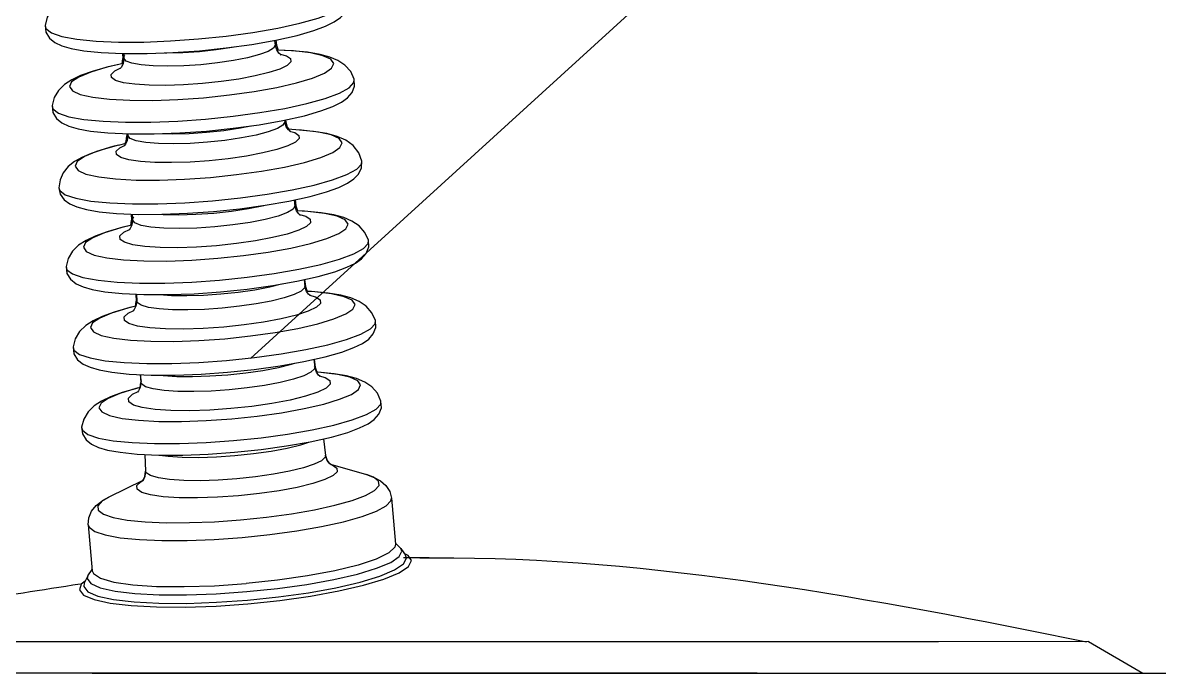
# Model space of a CAD drawing. Extents: x 4438 to 384502, y -178203 to -21188.
# Drawn here: x 378848.1 to 379092.4, y -175974.4 to -175834.4 of the extents above; entities that cross this region are included whole.
import ezdxf

# ---------------------------------------------------------------- set-up
doc = ezdxf.new("R2010")
doc.units = 0
doc.header["$LTSCALE"] = 8
doc.header["$MEASUREMENT"] = 0
doc.layers.get('0').update_dxf_attribs({"linetype": 'CONTINUOUS'})
doc.layers.add('PL', color=5, linetype='CONTINUOUS')

msp = doc.modelspace()

# ---------------------------------------------------------------- linework, layer by layer
at = {"color": 1}
msp.add_line((379026.448, -175788.69), (378897.066, -175906.681), dxfattribs=at)
at = {"layer": 'PL', "ltscale": 0.5}
for p, q in [((378902.248, -175838.227), (378902.371, -175839.231)), ((378902.646, -175839.242), (378902.324, -175838.845)), ((378902.519, -175838.178), (378902.646, -175839.242)), ((378902.646, -175839.242), (378902.997, -175840.318)), ((378869.44, -175843.247), (378869.578, -175842.135)), ((378869.519, -175841.064), (378869.578, -175842.135)), ((378869.939, -175841.484), (378869.578, -175842.135)), ((378869.794, -175841.068), (378869.847, -175842.076)), ((378906.332, -175840.494), (378902.706, -175840.303)), ((378905.866, -175840.445), (378902.707, -175840.305)), ((378867.883, -175844.783), (378869.161, -175844.158)), ((378899.084, -175853.777), (378904.411, -175852.85)), ((378865.364, -175855.643), (378870.203, -175855.843)), ((378904.624, -175855.781), (378904.315, -175855.4)), ((378904.353, -175855.391), (378904.398, -175855.759)), ((378904.572, -175855.342), (378904.624, -175855.781)), ((378866.395, -175858.135), (378871.099, -175858.352)), ((378870.477, -175858.323), (378870.502, -175858.767)), ((378870.741, -175858.335), (378870.502, -175858.767)), ((378870.701, -175858.334), (378870.72, -175858.706)), ((378906.769, -175857.437), (378905.095, -175857.331)), ((378905.458, -175857.728), (378906.553, -175858.043)), ((378868.677, -175860.77), (378870.306, -175860.375)), ((378868.995, -175861.329), (378869.964, -175860.855)), ((378866.85, -175873.195), (378871.7, -175873.396)), ((378906.457, -175872.548), (378906.611, -175873.802)), ((378906.781, -175873.807), (378906.582, -175873.561)), ((378906.626, -175872.511), (378906.781, -175873.807)), ((378906.781, -175873.807), (378907.146, -175874.906)), ((378871.436, -175875.589), (378871.508, -175876.893)), ((378871.893, -175876.198), (378871.508, -175876.893)), ((378871.608, -175875.596), (378871.674, -175876.858)), ((378908.674, -175874.969), (378906.963, -175874.898)), ((378909.381, -175875.032), (378906.968, -175874.905)), ((378869.791, -175879.492), (378871.014, -175878.894)), ((378908.561, -175889.697), (378908.738, -175891.139)), ((378908.679, -175889.671), (378908.854, -175891.139)), ((378908.854, -175891.139), (378908.717, -175890.969)), ((378908.854, -175891.139), (378909.213, -175892.214)), ((378872.394, -175892.845), (378872.476, -175894.322)), ((378872.515, -175892.85), (378872.591, -175894.301)), ((378910.893, -175892.317), (378909.081, -175892.222)), ((378872.33, -175895.442), (378872.476, -175894.322)), ((378872.582, -175894.131), (378872.476, -175894.322)), ((378870.734, -175896.901), (378871.947, -175896.308)), ((378910.664, -175906.85), (378910.871, -175908.53)), ((378910.732, -175906.835), (378910.934, -175908.527)), ((378873.352, -175910.105), (378873.447, -175911.806)), ((378873.421, -175910.108), (378873.51, -175911.799)), ((378910.934, -175908.527), (378910.844, -175908.311)), ((378910.934, -175908.527), (378911.29, -175909.59)), ((378912.187, -175909.66), (378911.213, -175909.609)), ((378873.359, -175912.921), (378872.409, -175913.14)), ((378873.361, -175912.904), (378872.823, -175913.024)), ((378873.301, -175912.917), (378873.447, -175911.806)), ((378873.521, -175911.479), (378873.447, -175911.806)), ((378871.68, -175914.364), (378872.884, -175913.776)), ((378912.76, -175923.935), (378913.199, -175927.514)), ((378912.777, -175923.931), (378913.205, -175927.507)), ((378874.307, -175927.297), (378874.507, -175930.893)), ((378874.325, -175927.298), (378874.514, -175930.898)), ((378913.205, -175927.507), (378913.195, -175927.483)), ((378913.998, -175929.203), (378914.18, -175929.366)), ((378914.241, -175929.408), (378921.981, -175931.642)), ((378914.302, -175929.456), (378914.606, -175929.561)), ((378873.81, -175932.948), (378874.022, -175932.698)), ((378874.026, -175932.698), (378873.876, -175932.89)), ((378874.022, -175932.698), (378874.362, -175932.005)), ((378874.362, -175932.005), (378874.507, -175930.893)), ((378874.512, -175930.868), (378874.507, -175930.893)), ((378873.886, -175932.91), (378866.582, -175936.489)), ((378927.347, -175936.725), (378928.213, -175946.629)), ((378862.18, -175942.426), (378863.047, -175952.33)), ((378928.191, -175946.373), (378929.344, -175947.5)), ((378929.344, -175947.5), (378930.376, -175948.947)), ((378930.976, -175949.005), (378930.107, -175948.57)), ((378862.084, -175953.384), (378863.024, -175952.074)), ((378862.084, -175953.384), (378861.319, -175954.988))]:
    msp.add_line(p, q, dxfattribs=at)
at = {"layer": 'PL', "color": 7, "ltscale": 0.5}
for p, q in [((379077.159, -175967.562), (378829.594, -175967.58)), ((378829.605, -175967.565), (379044.865, -175967.58)), ((379077.159, -175967.562), (379088.842, -175974.333)), ((379005.939, -175974.369), (378824.446, -175974.369)), ((379005.939, -175974.369), (378853.332, -175974.369)), ((378862.99, -175974.369), (379095.957, -175974.369))]:
    msp.add_line(p, q, dxfattribs=at)
at = {"layer": 'PL', "ltscale": 0.5}
for points in [[(378868.733, -175825.755), (378865.058, -175826.572), (378861.676, -175827.529), (378859.125, -175828.453), (378857.159, -175829.387), (378855.575, -175830.424), (378854.273, -175831.696), (378853.328, -175833.265), (378852.881, -175835.029)], [(378886.091, -175840.453), (378891.82, -175839.858), (378897.345, -175839.094), (378902.493, -175838.184), (378907.087, -175837.152), (378910.641, -175836.133), (378913.21, -175835.182), (378915.058, -175834.272), (378916.407, -175833.328), (378917.392, -175832.205), (378917.931, -175830.817), (378917.855, -175829.345)], [(378897.579, -175836.526), (378902.908, -175835.598), (378907.64, -175834.56), (378911.615, -175833.448), (378914.696, -175832.298), (378916.779, -175831.151), (378917.793, -175830.044), (378917.855, -175829.345)], [(378852.881, -175835.029), (378853.062, -175836.491), (378853.84, -175837.772), (378855.013, -175838.708), (378856.515, -175839.404), (378858.506, -175839.98), (378861.22, -175840.47), (378864.922, -175840.854), (378869.621, -175841.068), (378874.828, -175841.068), (378880.376, -175840.86), (378886.091, -175840.453)], [(378852.881, -175835.029), (378853.064, -175835.707), (378854.255, -175836.621), (378856.505, -175837.389), (378859.739, -175837.986), (378863.846, -175838.392), (378868.687, -175838.592)], [(378885.871, -175837.929), (378891.835, -175837.311), (378897.579, -175836.526)], [(378868.687, -175838.592), (378874.096, -175838.58), (378879.89, -175838.356), (378885.871, -175837.929)], [(378886.104, -175840.594), (378889.694, -175840.21), (378893.093, -175839.706), (378893.508, -175839.624)], [(378902.371, -175839.231), (378902.02, -175839.903), (378900.868, -175840.596), (378898.977, -175841.294), (378896.44, -175841.96), (378893.386, -175842.562), (378889.967, -175843.069), (378886.354, -175843.455)], [(378903.446, -175841.245), (378903.598, -175841.303), (378903.528, -175841.258), (378903.172, -175840.957), (378902.701, -175840.297), (378902.371, -175839.231)], [(378869.847, -175842.076), (378869.673, -175843.285), (378869.273, -175844.033), (378869.045, -175844.287)], [(378886.354, -175843.455), (378882.729, -175843.702), (378879.274, -175843.797), (378876.161, -175843.734), (378873.548, -175843.519), (378871.564, -175843.16), (378870.31, -175842.677), (378869.847, -175842.076)], [(378878.643, -175840.925), (378879.067, -175840.933), (378882.501, -175840.839), (378886.104, -175840.594)], [(378903.418, -175841.165), (378904.775, -175841.555), (378905.678, -175842.161), (378905.739, -175842.855), (378904.955, -175843.608), (378903.361, -175844.387), (378901.027, -175845.157), (378898.054, -175845.886), (378894.573, -175846.54), (378890.735, -175847.092), (378886.709, -175847.517)], [(378886.975, -175850.554), (378892.508, -175849.976), (378897.812, -175849.233), (378902.683, -175848.354), (378906.934, -175847.373), (378910.402, -175846.327), (378912.953, -175845.256), (378914.49, -175844.202), (378914.952, -175843.205), (378914.324, -175842.304), (378912.628, -175841.533), (378909.929, -175840.922), (378906.332, -175840.494)], [(378919.348, -175846.586), (378918.586, -175844.945), (378917.359, -175843.568), (378915.844, -175842.556), (378914.097, -175841.822), (378911.997, -175841.253), (378909.333, -175840.794), (378905.866, -175840.445)], [(378869.687, -175843.191), (378866.272, -175843.967), (378863.014, -175844.905), (378860.544, -175845.811), (378858.63, -175846.73), (378857.079, -175847.75), (378855.8, -175848.999), (378854.864, -175850.534), (378854.405, -175852.268)], [(378869.686, -175843.195), (378866.165, -175844.008), (378862.697, -175845.054), (378860.146, -175846.125), (378858.609, -175847.178), (378858.147, -175848.175), (378858.776, -175849.076), (378860.472, -175849.847), (378863.17, -175850.459), (378866.767, -175850.887), (378871.124, -175851.115), (378876.074, -175851.135), (378881.426, -175850.946), (378886.975, -175850.554)], [(378886.709, -175847.517), (378882.671, -175847.798), (378878.796, -175847.92), (378875.254, -175847.88), (378872.2, -175847.679), (378869.767, -175847.326), (378868.062, -175846.836), (378867.16, -175846.23), (378867.099, -175845.536), (378867.883, -175844.783)], [(378904.039, -175855.462), (378908.638, -175854.427), (378912.188, -175853.405), (378914.752, -175852.453), (378916.594, -175851.54), (378917.939, -175850.591), (378918.918, -175849.459), (378919.444, -175848.061), (378919.348, -175846.586)], [(378904.411, -175852.85), (378909.141, -175851.813), (378913.114, -175850.7), (378916.194, -175849.551), (378918.276, -175848.404), (378919.29, -175847.298), (378919.348, -175846.586)], [(378854.405, -175852.268), (378854.566, -175853.735), (378855.332, -175855.028), (378856.501, -175855.975), (378858, -175856.677), (378859.986, -175857.256), (378862.696, -175857.748), (378866.395, -175858.135)], [(378854.405, -175852.268), (378854.586, -175852.959), (378855.776, -175853.872), (378858.026, -175854.64), (378861.258, -175855.237), (378865.364, -175855.643)], [(378887.38, -175855.18), (378893.342, -175854.563), (378899.084, -175853.777)], [(378870.203, -175855.843), (378875.61, -175855.831), (378881.401, -175855.607), (378887.38, -175855.18)], [(378887.604, -175857.737), (378893.345, -175857.14), (378898.883, -175856.375), (378904.039, -175855.462)], [(378887.625, -175857.982), (378891.349, -175857.584), (378894.874, -175857.062), (378897.133, -175856.617)], [(378904.398, -175855.759), (378904.034, -175856.455), (378902.842, -175857.174), (378900.884, -175857.896), (378898.257, -175858.586), (378895.095, -175859.209), (378891.554, -175859.734), (378887.813, -175860.134)], [(378905.452, -175857.749), (378905.579, -175857.797), (378905.56, -175857.78), (378905.221, -175857.502), (378904.742, -175856.849), (378904.398, -175855.759)], [(378904.624, -175855.781), (378904.969, -175856.879), (378905.312, -175857.345)], [(378870.72, -175858.706), (378870.57, -175859.842), (378870.206, -175860.575), (378869.924, -175860.902), (378869.876, -175860.942)], [(378870.097, -175860.425), (378870.355, -175859.904), (378870.502, -175858.767)], [(378887.813, -175860.134), (378884.06, -175860.389), (378880.482, -175860.487), (378877.259, -175860.423), (378874.553, -175860.2), (378872.499, -175859.828), (378871.2, -175859.328), (378870.72, -175858.706)], [(378871.099, -175858.352), (378876.315, -175858.353), (378881.875, -175858.145), (378887.604, -175857.737)], [(378878.034, -175858.289), (378880.326, -175858.334), (378883.888, -175858.237), (378887.625, -175857.982)], [(378906.553, -175858.043), (378907.472, -175858.659), (378907.534, -175859.366), (378906.736, -175860.133), (378905.114, -175860.926), (378902.737, -175861.71), (378899.711, -175862.451), (378896.167, -175863.118), (378892.26, -175863.68), (378888.161, -175864.113)], [(378888.475, -175867.698), (378894.066, -175867.113), (378899.427, -175866.362), (378904.35, -175865.474), (378908.646, -175864.482), (378912.151, -175863.425), (378914.729, -175862.343), (378916.282, -175861.278), (378916.75, -175860.27), (378916.114, -175859.359), (378914.4, -175858.58), (378911.673, -175857.962), (378908.038, -175857.53), (378906.769, -175857.437)], [(378920.979, -175864.22), (378920.332, -175862.399), (378919.131, -175860.854), (378917.556, -175859.708), (378915.716, -175858.898), (378913.48, -175858.283), (378910.597, -175857.796), (378906.769, -175857.437)], [(378868.677, -175860.77), (378865.358, -175861.668), (378862.807, -175862.534), (378860.823, -175863.393), (378859.224, -175864.307), (378857.892, -175865.374), (378856.815, -175866.693), (378856.11, -175868.238), (378855.86, -175869.917)], [(378868.677, -175860.77), (378867.444, -175861.081), (378863.939, -175862.139), (378861.361, -175863.221), (378859.808, -175864.286), (378859.34, -175865.293), (378859.976, -175866.204), (378861.69, -175866.983), (378864.417, -175867.601), (378868.052, -175868.034), (378872.455, -175868.264), (378877.458, -175868.284), (378882.867, -175868.093), (378888.475, -175867.698)], [(378888.161, -175864.113), (378884.05, -175864.398), (378880.105, -175864.523), (378876.499, -175864.482), (378873.39, -175864.277), (378870.913, -175863.918), (378869.178, -175863.419), (378868.259, -175862.802), (378868.197, -175862.095), (378868.995, -175861.329)], [(378889.116, -175875.029), (378894.754, -175874.445), (378900.198, -175873.698), (378905.281, -175872.808), (378909.844, -175871.798), (378913.418, -175870.793), (378916.02, -175869.854), (378917.903, -175868.96), (378919.282, -175868.047), (378920.303, -175866.987), (378920.927, -175865.669), (378920.979, -175864.22)], [(378905.985, -175870.396), (378910.726, -175869.357), (378914.708, -175868.242), (378917.795, -175867.09), (378919.881, -175865.941), (378920.897, -175864.832), (378920.979, -175864.22)], [(378855.86, -175869.917), (378856.165, -175871.336), (378857.017, -175872.534), (378858.217, -175873.403), (378859.748, -175874.063), (378861.777, -175874.617), (378864.531, -175875.088), (378868.262, -175875.455), (378872.919, -175875.651), (378878.05, -175875.641), (378883.504, -175875.43), (378889.116, -175875.029)], [(378855.86, -175869.917), (378856.048, -175870.506), (378857.241, -175871.421), (378859.495, -175872.191), (378862.735, -175872.789), (378866.85, -175873.195)], [(378888.915, -175872.731), (378894.891, -175872.113), (378900.646, -175871.326), (378905.985, -175870.396)], [(378871.7, -175873.396), (378877.119, -175873.384), (378882.924, -175873.16), (378888.915, -175872.731)], [(378889.146, -175875.371), (378893.004, -175874.958), (378896.655, -175874.417), (378899.917, -175873.775), (378900.233, -175873.692)], [(378906.611, -175873.802), (378906.233, -175874.523), (378904.997, -175875.269), (378902.965, -175876.018), (378900.241, -175876.734), (378896.96, -175877.38), (378893.287, -175877.924), (378889.406, -175878.339)], [(378907.569, -175875.74), (378907.761, -175875.811), (378907.753, -175875.8), (378907.422, -175875.526), (378906.951, -175874.883), (378906.611, -175873.802)], [(378877.92, -175875.641), (378878.262, -175875.669), (378881.586, -175875.736), (378885.275, -175875.634), (378889.146, -175875.371)], [(378907.585, -175875.683), (378908.923, -175876.068), (378909.881, -175876.71), (378909.945, -175877.447), (378909.114, -175878.246), (378907.423, -175879.072), (378904.947, -175879.889), (378901.794, -175880.661), (378898.102, -175881.355), (378894.031, -175881.941), (378889.761, -175882.392)], [(378889.998, -175885.106), (378895.538, -175884.527), (378900.849, -175883.783), (378905.727, -175882.903), (378909.984, -175881.92), (378913.456, -175880.873), (378916.011, -175879.8), (378917.549, -175878.745), (378918.013, -175877.747), (378917.383, -175876.845), (378915.685, -175876.073), (378912.983, -175875.46), (378909.381, -175875.032)], [(378922.392, -175881.202), (378921.638, -175879.53), (378920.405, -175878.128), (378918.871, -175877.098), (378917.098, -175876.354), (378914.96, -175875.779), (378912.235, -175875.317), (378908.674, -175874.969)], [(378871.519, -175878.001), (378869.595, -175878.428), (378866.213, -175879.386), (378863.662, -175880.31), (378861.696, -175881.244), (378860.112, -175882.281), (378858.81, -175883.552), (378857.865, -175885.122), (378857.418, -175886.886)], [(378871.516, -175878.007), (378869.16, -175878.551), (378865.688, -175879.598), (378863.133, -175880.67), (378861.594, -175881.726), (378861.131, -175882.724), (378861.761, -175883.626), (378863.459, -175884.398), (378866.161, -175885.01), (378869.763, -175885.439), (378874.126, -175885.668), (378879.082, -175885.688), (378884.442, -175885.498), (378889.998, -175885.106)], [(378871.674, -175876.858), (378871.524, -175877.991), (378871.162, -175878.717), (378870.937, -175878.986)], [(378871.355, -175878.037), (378871.362, -175878.022), (378871.508, -175876.893)], [(378889.406, -175878.339), (378885.512, -175878.604), (378881.801, -175878.706), (378878.457, -175878.64), (378875.65, -175878.408), (378873.519, -175878.023), (378872.172, -175877.503), (378871.674, -175876.858)], [(378889.761, -175882.392), (378885.477, -175882.689), (378881.366, -175882.819), (378877.609, -175882.777), (378874.37, -175882.564), (378871.79, -175882.189), (378869.981, -175881.669), (378869.024, -175881.027), (378868.959, -175880.29), (378869.791, -175879.492)], [(378890.628, -175892.309), (378896.357, -175891.714), (378901.882, -175890.951), (378907.029, -175890.041), (378911.624, -175889.009), (378915.178, -175887.99), (378917.747, -175887.039), (378919.595, -175886.129), (378920.944, -175885.184), (378921.929, -175884.062), (378922.468, -175882.674), (378922.392, -175881.202)], [(378907.445, -175887.455), (378912.177, -175886.417), (378916.152, -175885.304), (378919.233, -175884.155), (378921.316, -175883.007), (378922.33, -175881.901), (378922.392, -175881.202)], [(378857.418, -175886.886), (378857.599, -175888.348), (378858.377, -175889.629), (378859.55, -175890.565), (378861.052, -175891.261), (378863.043, -175891.836), (378865.757, -175892.326), (378869.459, -175892.711), (378874.158, -175892.925), (378879.365, -175892.925), (378884.913, -175892.716), (378890.628, -175892.309)], [(378857.418, -175886.886), (378857.601, -175887.564), (378858.792, -175888.477), (378861.042, -175889.246), (378864.276, -175889.843), (378868.383, -175890.248)], [(378890.407, -175889.785), (378896.372, -175889.168), (378902.116, -175888.382), (378907.445, -175887.455)], [(378868.383, -175890.248), (378873.224, -175890.449), (378878.633, -175890.437), (378884.427, -175890.213), (378890.407, -175889.785)], [(378890.668, -175892.759), (378894.397, -175892.365), (378897.952, -175891.854), (378901.177, -175891.248), (378903.701, -175890.629)], [(378908.738, -175891.139), (378908.669, -175891.489), (378907.939, -175892.191), (378906.453, -175892.917), (378904.278, -175893.634), (378901.508, -175894.313), (378898.264, -175894.923), (378894.688, -175895.437), (378890.937, -175895.834)], [(378909.901, -175893.14), (378909.866, -175893.118), (378909.546, -175892.855), (378909.079, -175892.22), (378908.738, -175891.139)], [(378877.461, -175892.925), (378880.055, -175893.096), (378883.336, -175893.133), (378886.926, -175893.019), (378890.668, -175892.759)], [(378909.73, -175893.006), (378911.017, -175893.376), (378912.003, -175894.037), (378912.069, -175894.796), (378911.214, -175895.618), (378909.473, -175896.468), (378906.924, -175897.309), (378903.679, -175898.104), (378899.877, -175898.819), (378895.687, -175899.422), (378891.291, -175899.886)], [(378891.51, -175902.392), (378897.05, -175901.813), (378902.361, -175901.069), (378907.239, -175900.188), (378911.496, -175899.206), (378914.969, -175898.158), (378917.523, -175897.086), (378919.062, -175896.031), (378919.525, -175895.033), (378918.895, -175894.13), (378917.197, -175893.358), (378914.495, -175892.746), (378910.893, -175892.317)], [(378923.904, -175898.487), (378923.15, -175896.816), (378921.917, -175895.413), (378920.384, -175894.383), (378918.611, -175893.639), (378916.472, -175893.064), (378913.747, -175892.602), (378910.186, -175892.254), (378909.076, -175892.209)], [(378872.441, -175895.417), (378871.107, -175895.714), (378867.725, -175896.672), (378865.174, -175897.596), (378863.208, -175898.529), (378861.624, -175899.566), (378860.322, -175900.838), (378859.377, -175902.407), (378858.931, -175904.172)], [(378872.44, -175895.428), (378870.672, -175895.836), (378867.2, -175896.884), (378864.645, -175897.956), (378863.107, -175899.011), (378862.643, -175900.009), (378863.273, -175900.912), (378864.971, -175901.684), (378867.673, -175902.296), (378871.275, -175902.725), (378875.638, -175902.953), (378880.594, -175902.973), (378885.954, -175902.783), (378891.51, -175902.392)], [(378872.591, -175894.301), (378872.439, -175895.434), (378872.08, -175896.15), (378871.861, -175896.41)], [(378890.937, -175895.834), (378887.173, -175896.095), (378883.562, -175896.209), (378880.261, -175896.172), (378877.416, -175895.985), (378875.149, -175895.655), (378873.56, -175895.199), (378872.719, -175894.634), (378872.591, -175894.301)], [(378891.291, -175899.886), (378886.882, -175900.192), (378882.65, -175900.326), (378878.783, -175900.283), (378875.448, -175900.063), (378872.792, -175899.677), (378870.93, -175899.142), (378869.945, -175898.481), (378869.878, -175897.723), (378870.734, -175896.901)], [(378892.141, -175909.595), (378897.869, -175909), (378903.395, -175908.237), (378908.542, -175907.326), (378913.136, -175906.295), (378916.69, -175905.275), (378919.259, -175904.324), (378921.107, -175903.414), (378922.456, -175902.47), (378923.441, -175901.348), (378923.98, -175899.959), (378923.904, -175898.487)], [(378908.957, -175904.74), (378913.69, -175903.702), (378917.664, -175902.59), (378920.745, -175901.44), (378922.828, -175900.293), (378923.842, -175899.187), (378923.904, -175898.487)], [(378858.931, -175904.172), (378859.111, -175905.634), (378859.889, -175906.914), (378861.062, -175907.85), (378862.564, -175908.547), (378864.555, -175909.122), (378867.269, -175909.612), (378870.971, -175909.996), (378875.67, -175910.211), (378880.877, -175910.21), (378886.425, -175910.002), (378892.141, -175909.595)], [(378858.931, -175904.172), (378859.113, -175904.85), (378860.304, -175905.763), (378862.554, -175906.531), (378865.788, -175907.128), (378869.896, -175907.534)], [(378891.92, -175907.071), (378897.884, -175906.454), (378903.628, -175905.668), (378908.957, -175904.74)], [(378869.896, -175907.534), (378874.736, -175907.734), (378880.145, -175907.722), (378885.939, -175907.499), (378891.92, -175907.071)], [(378892.189, -175910.148), (378896.043, -175909.741), (378899.717, -175909.212), (378903.05, -175908.586), (378905.896, -175907.888), (378906.511, -175907.686)], [(378877.661, -175910.21), (378878.298, -175910.303), (378881.221, -175910.495), (378884.612, -175910.534), (378888.322, -175910.416), (378892.189, -175910.148)], [(378910.871, -175908.53), (378910.799, -175908.893), (378910.045, -175909.618), (378908.51, -175910.368), (378906.262, -175911.11), (378903.399, -175911.811), (378900.046, -175912.442), (378896.35, -175912.973), (378892.472, -175913.383)], [(378911.839, -175910.371), (378913.118, -175910.739), (378914.132, -175911.419), (378914.2, -175912.199), (378913.32, -175913.045), (378911.53, -175913.919), (378908.908, -175914.785), (378905.569, -175915.603), (378901.659, -175916.338), (378897.348, -175916.958), (378892.827, -175917.435)], [(378893.018, -175919.624), (378898.497, -175919.051), (378903.75, -175918.315), (378908.574, -175917.445), (378912.784, -175916.473), (378916.218, -175915.437), (378918.744, -175914.376), (378920.266, -175913.333), (378920.724, -175912.346), (378920.101, -175911.453), (378918.422, -175910.689), (378915.749, -175910.084), (378912.187, -175909.66)], [(378912.005, -175910.504), (378911.985, -175910.49), (378911.677, -175910.238), (378911.213, -175909.611), (378910.871, -175908.53)], [(378915.026, -175909.944), (378911.503, -175909.599), (378911.206, -175909.587)], [(378925.103, -175915.802), (378924.354, -175914.139), (378923.129, -175912.741), (378921.604, -175911.714), (378919.844, -175910.973), (378917.723, -175910.402), (378915.026, -175909.944)], [(378872.823, -175913.024), (378869.478, -175913.972), (378866.953, -175914.887), (378865.004, -175915.814), (378863.431, -175916.846), (378862.138, -175918.113), (378861.2, -175919.676), (378860.756, -175921.431)], [(378872.409, -175913.14), (378868.975, -175914.176), (378866.449, -175915.237), (378864.927, -175916.28), (378864.469, -175917.267), (378865.092, -175918.16), (378866.771, -175918.923), (378869.444, -175919.529), (378873.006, -175919.953), (378877.32, -175920.179), (378882.222, -175920.199), (378887.523, -175920.011), (378893.018, -175919.624)], [(378873.51, -175911.799), (378873.357, -175912.932), (378873, -175913.638), (378872.789, -175913.889)], [(378892.472, -175913.383), (378888.582, -175913.653), (378884.85, -175913.771), (378881.438, -175913.733), (378878.497, -175913.539), (378876.154, -175913.199), (378874.512, -175912.727), (378873.643, -175912.143), (378873.51, -175911.799)], [(378892.827, -175917.435), (378888.291, -175917.75), (378883.938, -175917.888), (378879.959, -175917.843), (378876.529, -175917.617), (378873.797, -175917.221), (378871.882, -175916.67), (378870.869, -175915.99), (378870.8, -175915.21), (378871.68, -175914.364)], [(378893.648, -175926.827), (378899.33, -175926.236), (378904.81, -175925.479), (378909.913, -175924.575), (378914.461, -175923.552), (378917.969, -175922.544), (378920.507, -175921.603), (378922.333, -175920.702), (378923.669, -175919.764), (378924.646, -175918.648), (378925.18, -175917.266), (378925.103, -175915.802)], [(378910.301, -175921.995), (378914.987, -175920.967), (378918.923, -175919.865), (378921.975, -175918.726), (378924.038, -175917.59), (378925.042, -175916.495), (378925.103, -175915.802)], [(378860.756, -175921.431), (378860.935, -175922.886), (378861.707, -175924.161), (378862.871, -175925.092), (378864.359, -175925.784), (378866.327, -175926.355), (378869.007, -175926.84), (378872.661, -175927.222), (378877.316, -175927.436), (378882.478, -175927.436), (378887.98, -175927.23), (378893.648, -175926.827)], [(378860.756, -175921.431), (378860.937, -175922.103), (378862.116, -175923.007), (378864.345, -175923.768), (378867.548, -175924.36), (378871.615, -175924.761)], [(378893.427, -175924.303), (378899.334, -175923.691), (378905.023, -175922.913), (378910.301, -175921.995)], [(378871.615, -175924.761), (378876.409, -175924.96), (378881.767, -175924.948), (378887.504, -175924.726), (378893.427, -175924.303)], [(378893.71, -175927.536), (378897.69, -175927.116), (378901.482, -175926.57), (378904.923, -175925.924), (378907.861, -175925.204), (378909.595, -175924.631)], [(378877.572, -175927.436), (378879.369, -175927.697), (378882.388, -175927.895), (378885.888, -175927.935), (378889.718, -175927.813), (378893.71, -175927.536)], [(378913.199, -175927.514), (378913.125, -175927.889), (378912.344, -175928.64), (378910.754, -175929.417), (378908.426, -175930.185), (378905.462, -175930.911), (378901.99, -175931.564), (378898.163, -175932.114), (378894.148, -175932.539)], [(378913.989, -175929.199), (378913.535, -175928.579), (378913.199, -175927.514)], [(378913.205, -175927.507), (378913.54, -175928.578), (378913.998, -175929.203)], [(378914.606, -175929.561), (378915.612, -175930.235), (378915.679, -175931.01), (378914.806, -175931.849), (378913.029, -175932.717), (378910.428, -175933.575), (378907.114, -175934.387), (378903.234, -175935.117), (378898.956, -175935.732), (378894.469, -175936.206)], [(378914.321, -175929.467), (378914.289, -175929.448), (378913.989, -175929.199)], [(378874.514, -175930.898), (378874.368, -175932.007), (378874.026, -175932.698)], [(378894.148, -175932.539), (378890.12, -175932.818), (378886.255, -175932.94), (378882.723, -175932.901), (378879.677, -175932.7), (378877.252, -175932.348), (378875.552, -175931.859), (378874.652, -175931.255), (378874.514, -175930.898)], [(378894.92, -175941.361), (378900.48, -175940.785), (378905.836, -175940.053), (378910.805, -175939.188), (378915.217, -175938.22), (378918.923, -175937.183), (378921.795, -175936.111), (378923.738, -175935.041), (378924.683, -175934.01), (378924.599, -175933.052), (378923.489, -175932.2), (378921.981, -175931.642)], [(378921.981, -175931.642), (378923.62, -175932.222), (378924.988, -175932.961), (378926.139, -175933.962), (378926.969, -175935.254), (378927.347, -175936.725)], [(378894.469, -175936.206), (378889.967, -175936.518), (378885.648, -175936.655), (378881.7, -175936.611), (378878.296, -175936.387), (378875.584, -175935.993), (378873.684, -175935.447), (378872.678, -175934.772), (378872.61, -175933.998), (378873.484, -175933.158), (378873.897, -175932.928)], [(378862.18, -175942.426), (378862.296, -175940.915), (378862.889, -175939.497), (378863.85, -175938.309), (378865.069, -175937.344), (378866.582, -175936.489)], [(378866.582, -175936.489), (378865.194, -175937.301), (378864.249, -175938.332), (378864.332, -175939.29), (378865.442, -175940.141), (378867.541, -175940.858), (378870.556, -175941.414), (378874.385, -175941.792), (378878.899, -175941.979), (378883.942, -175941.968), (378889.344, -175941.76), (378894.92, -175941.361)], [(378895.252, -175945.156), (378901.231, -175944.537), (378906.989, -175943.749), (378912.331, -175942.819), (378917.075, -175941.779), (378921.06, -175940.663), (378924.148, -175939.511), (378926.236, -175938.361), (378927.253, -175937.252), (378927.347, -175936.725)], [(378862.18, -175942.426), (378862.364, -175942.929), (378863.558, -175943.844), (378865.814, -175944.615), (378869.056, -175945.213), (378873.173, -175945.62), (378878.026, -175945.82), (378883.448, -175945.809), (378889.256, -175945.584), (378895.252, -175945.156)], [(378928.212, -175946.629), (378928.086, -175947.228), (378926.769, -175948.493), (378924.092, -175949.801), (378920.171, -175951.095), (378915.177, -175952.319), (378909.329, -175953.418), (378902.882, -175954.345), (378896.118, -175955.06)], [(378896.499, -175959.416), (378903.343, -175958.699), (378909.943, -175957.771), (378916.039, -175956.664), (378921.37, -175955.427), (378925.749, -175954.103), (378928.999, -175952.746), (378930.995, -175951.408), (378931.661, -175950.142), (378930.976, -175949.005)], [(378915.43, -175955.956), (378920.611, -175954.753), (378924.867, -175953.465), (378928.024, -175952.145), (378929.964, -175950.844), (378930.609, -175949.613), (378930.372, -175948.94)], [(378927.187, -175950.506), (378929.015, -175949.252), (378929.566, -175948.066), (378929.344, -175947.5)], [(378914.965, -175954.193), (378920.024, -175953.025), (378924.151, -175951.78), (378927.187, -175950.506)], [(378861.52, -175954.566), (378860.686, -175955.21), (378860.27, -175956.435), (378861.19, -175957.555), (378863.417, -175958.516), (378866.866, -175959.278), (378871.405, -175959.814), (378876.852, -175960.101), (378883.022, -175960.13), (378889.659, -175959.897), (378896.499, -175959.416)], [(378862.084, -175953.384), (378861.964, -175953.98), (378862.712, -175955.053)], [(378863.048, -175952.33), (378863.276, -175952.898), (378864.792, -175953.915), (378867.656, -175954.739), (378871.743, -175955.332), (378876.873, -175955.67), (378882.823, -175955.737), (378889.333, -175955.531), (378896.118, -175955.06)], [(378896.271, -175956.812), (378902.856, -175956.124), (378909.168, -175955.24), (378914.965, -175954.193)], [(378861.323, -175954.981), (378861.213, -175955.73), (378862.107, -175956.82), (378864.271, -175957.754), (378867.622, -175958.496), (378872.034, -175959.018)], [(378862.712, -175955.053), (378864.731, -175955.97), (378867.942, -175956.698), (378872.222, -175957.207)], [(378872.222, -175957.207), (378877.407, -175957.479), (378883.298, -175957.503), (378889.668, -175957.278), (378896.271, -175956.812)], [(378896.431, -175958.633), (378903.088, -175957.935), (378909.504, -175957.032), (378915.43, -175955.956)], [(378872.034, -175959.018), (378877.329, -175959.298), (378883.326, -175959.326), (378889.778, -175959.101), (378896.431, -175958.633)]]:
    msp.add_lwpolyline(points, dxfattribs=at)
at = {"layer": 'PL', "color": 7, "ltscale": 0.5}
for points, knots in [([(378935.465, -175949.526), (378934.528, -175949.515), (378932.692, -175949.501), (378930.856, -175949.502), (378929.955, -175949.505)], [227.3129177, 227.3129177, 227.3129177, 227.3129177, 232.0065672, 236.5294667, 236.5294667, 236.5294667, 236.5294667]), ([(378933.465, -175949.526), (378934.401, -175949.515), (378982.89, -175949.152), (379031.396, -175958.447), (379076.752, -175967.582)], [227.3129177, 227.3129177, 227.3129177, 227.3129177, 232.0065672, 470.6997857, 470.6997857, 470.6997857, 470.6997857])]:
    msp.add_open_spline(points, degree=3, knots=knots, dxfattribs=at)
msp.add_open_spline([(378860.432, -175955.222), (378852.236, -175956.42), (378844.074, -175957.759), (378835.958, -175959.187)], degree=3, dxfattribs=at)

doc.saveas('drawing.dxf')
